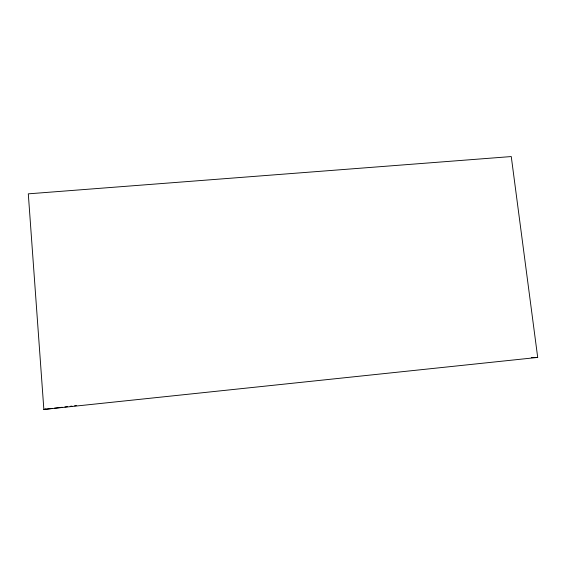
<?xml version="1.0" encoding="UTF-8"?>
<svg xmlns="http://www.w3.org/2000/svg" width="566" height="566" viewBox="0 0 566 566"><rect width="100%" height="100%" fill="white"/><g stroke="black" fill="none" stroke-linecap="round" stroke-linejoin="round"><path stroke-width="0.85" d="M45.528 408.985L43.858 409.444L28.3 193.841L511.261 156.556L537.7 357.422L43.858 409.444L52.638 408.404M54.393 408.192L62.295 407.258M64.927 406.94L67.566 406.629M70.198 406.317L71.953 406.105M74.592 405.794L76.346 405.589M531.516 357.542L537.7 357.422"/></g></svg>
